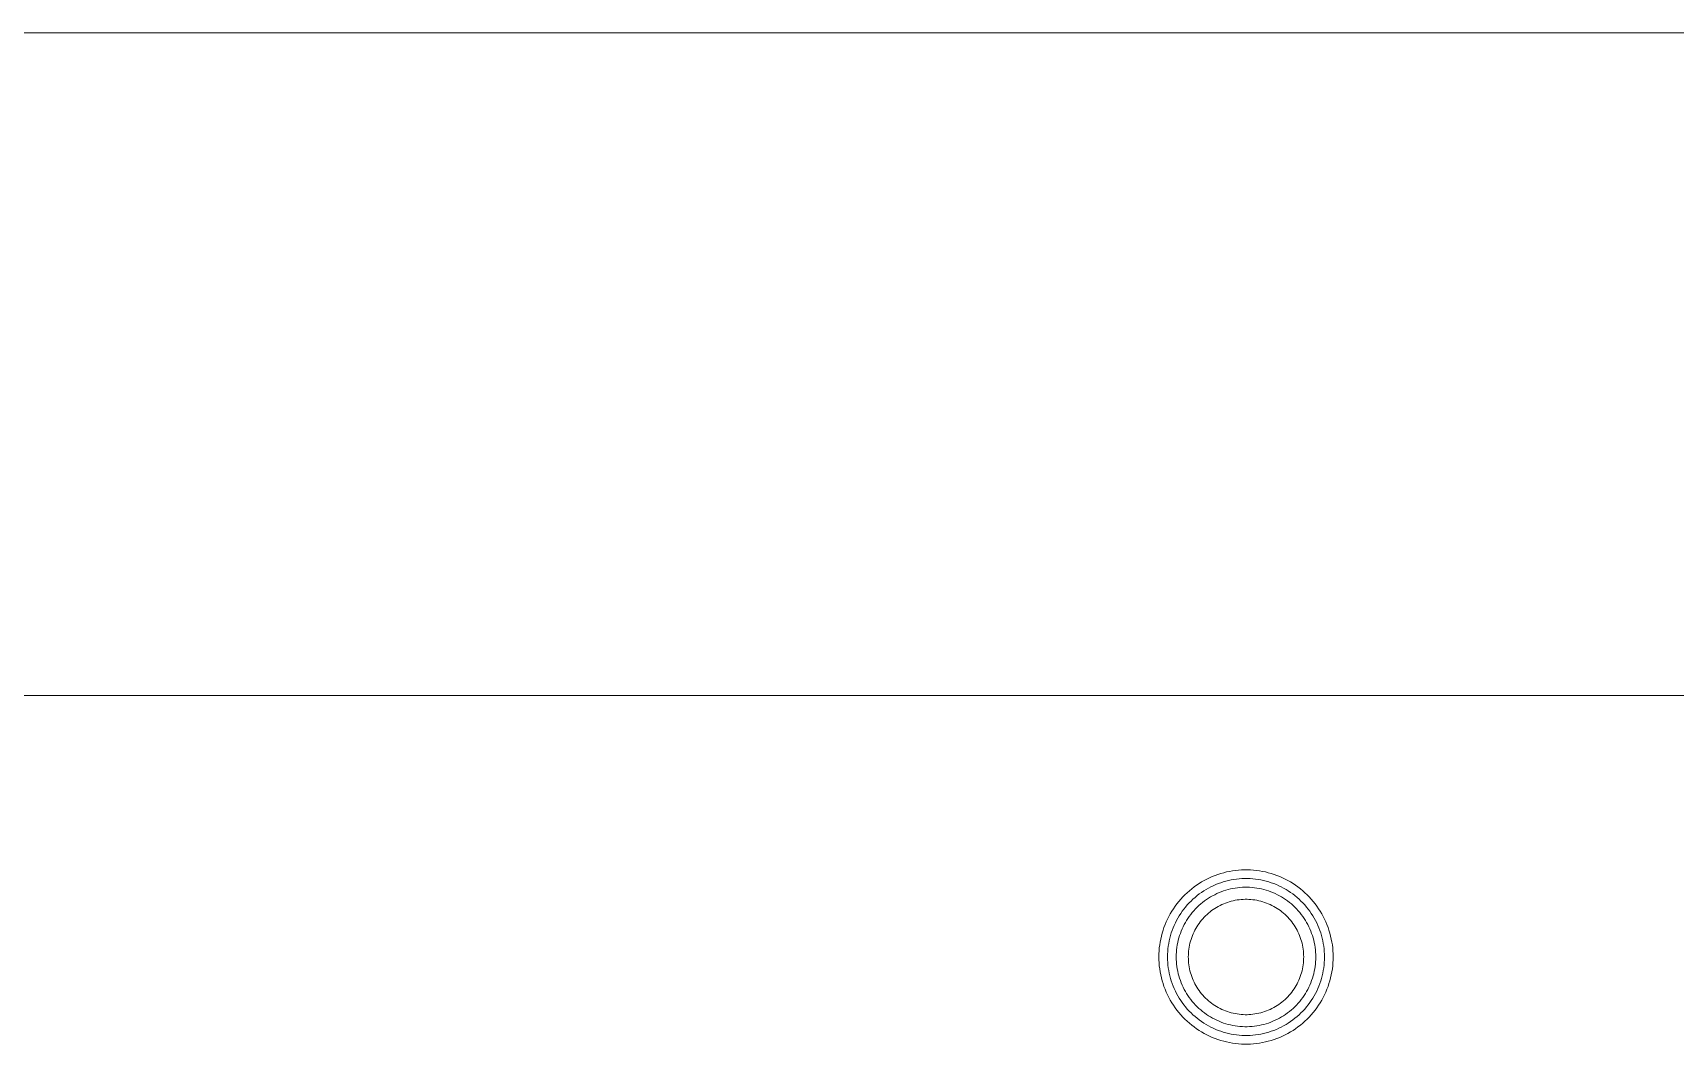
# Model space of a CAD drawing. Header units: inches. Extents: x -11 to 189, y -7 to 133.
# Drawn here: x 164.946 to 168.656, y 111.147 to 113.431 of the extents above; entities that cross this region are included whole.
import ezdxf

# ---------------------------------------------------------------- set-up
doc = ezdxf.new("R2010")
doc.units = ezdxf.units.IN
doc.layers.add('ZANO_R', color=7, linetype='Continuous', lineweight=0)

msp = doc.modelspace()

# ---------------------------------------------------------------- linework, layer by layer
at = {"layer": 'ZANO_R'}
for p, q in [((172.50389, 113.43057), (155.08591, 113.43057)), ((172.60751, 111.93451), (155.28468, 111.93451)), ((167.6491, 111.53727), (167.65579, 111.53844)), ((167.65579, 111.53844), (167.66252, 111.53937)), ((167.66252, 111.53937), (167.66928, 111.54008)), ((167.66928, 111.54008), (167.67606, 111.54055)), ((167.67606, 111.54055), (167.68285, 111.54078)), ((167.68285, 111.54078), (167.68965, 111.54078)), ((167.68965, 111.54078), (167.69644, 111.54055)), ((167.69644, 111.54055), (167.70322, 111.54008)), ((167.70322, 111.54008), (167.70998, 111.53937)), ((167.70998, 111.53937), (167.71671, 111.53844)), ((167.71671, 111.53844), (167.7234, 111.53727)), ((167.56351, 111.49786), (167.5689, 111.50201)), ((167.5689, 111.50201), (167.57443, 111.50596)), ((167.57443, 111.50596), (167.58008, 111.50973)), ((167.58008, 111.50973), (167.58587, 111.51329)), ((167.58587, 111.51329), (167.59177, 111.51666)), ((167.59177, 111.51666), (167.59779, 111.51981)), ((167.59779, 111.51981), (167.60391, 111.52276)), ((167.60122, 111.49939), (167.60664, 111.50223)), ((167.60391, 111.52276), (167.61013, 111.5255)), ((167.60664, 111.50223), (167.61215, 111.50488)), ((167.61013, 111.5255), (167.61644, 111.52802)), ((167.61215, 111.50488), (167.61775, 111.50734)), ((167.61644, 111.52802), (167.62284, 111.53032)), ((167.61775, 111.50734), (167.62343, 111.50961)), ((167.62284, 111.53032), (167.62931, 111.53239)), ((167.62343, 111.50961), (167.62918, 111.51168)), ((167.62918, 111.51168), (167.635, 111.51355)), ((167.62931, 111.53239), (167.63585, 111.53425)), ((167.635, 111.51355), (167.64089, 111.51522)), ((167.63585, 111.53425), (167.64245, 111.53587)), ((167.64089, 111.51522), (167.64683, 111.51668)), ((167.64245, 111.53587), (167.6491, 111.53727)), ((167.64683, 111.51668), (167.65281, 111.51794)), ((167.65281, 111.51794), (167.65884, 111.51899)), ((167.65884, 111.51899), (167.66489, 111.51983)), ((167.66489, 111.51983), (167.67098, 111.52047)), ((167.67098, 111.52047), (167.67708, 111.52089)), ((167.6781, 111.50123), (167.67267, 111.50085)), ((167.67708, 111.52089), (167.68319, 111.5211)), ((167.68353, 111.50142), (167.6781, 111.50123)), ((167.68319, 111.5211), (167.68931, 111.5211)), ((167.68897, 111.50142), (167.68353, 111.50142)), ((167.6944, 111.50123), (167.68897, 111.50142)), ((167.68931, 111.5211), (167.69542, 111.52089)), ((167.69982, 111.50085), (167.6944, 111.50123)), ((167.69542, 111.52089), (167.70152, 111.52047)), ((167.70152, 111.52047), (167.7076, 111.51983)), ((167.7076, 111.51983), (167.71366, 111.51899)), ((167.71366, 111.51899), (167.71969, 111.51794)), ((167.71969, 111.51794), (167.72567, 111.51668)), ((167.7234, 111.53727), (167.73005, 111.53587)), ((167.72567, 111.51668), (167.73161, 111.51522)), ((167.73005, 111.53587), (167.73665, 111.53425)), ((167.73161, 111.51522), (167.73749, 111.51355)), ((167.73665, 111.53425), (167.74319, 111.53239)), ((167.73749, 111.51355), (167.74332, 111.51168)), ((167.74319, 111.53239), (167.74966, 111.53032)), ((167.74332, 111.51168), (167.74907, 111.50961)), ((167.74907, 111.50961), (167.75475, 111.50734)), ((167.74966, 111.53032), (167.75605, 111.52802)), ((167.75475, 111.50734), (167.76035, 111.50488)), ((167.75605, 111.52802), (167.76236, 111.5255)), ((167.76035, 111.50488), (167.76586, 111.50223)), ((167.76236, 111.5255), (167.76859, 111.52276)), ((167.76586, 111.50223), (167.77128, 111.49939)), ((167.76859, 111.52276), (167.77471, 111.51981)), ((167.77471, 111.51981), (167.78072, 111.51666)), ((167.78072, 111.51666), (167.78663, 111.51329)), ((167.78663, 111.51329), (167.79241, 111.50973)), ((167.79241, 111.50973), (167.79807, 111.50596)), ((167.79807, 111.50596), (167.8036, 111.50201)), ((167.8036, 111.50201), (167.80898, 111.49786)), ((167.5262, 111.45856), (167.53025, 111.46402)), ((167.53025, 111.46402), (167.53449, 111.46933)), ((167.53449, 111.46933), (167.5389, 111.4745)), ((167.5389, 111.4745), (167.5435, 111.4795)), ((167.5435, 111.4795), (167.54826, 111.48435)), ((167.54826, 111.48435), (167.55319, 111.48903)), ((167.55319, 111.48903), (167.55828, 111.49354)), ((167.55364, 111.46144), (167.55777, 111.46595)), ((167.55777, 111.46595), (167.56206, 111.47031)), ((167.55828, 111.49354), (167.56351, 111.49786)), ((167.56206, 111.47031), (167.5665, 111.47452)), ((167.5665, 111.47452), (167.57107, 111.47858)), ((167.57107, 111.47858), (167.57579, 111.48247)), ((167.57579, 111.48247), (167.58064, 111.4862)), ((167.58064, 111.4862), (167.58561, 111.48976)), ((167.58806, 111.46708), (167.58387, 111.46362)), ((167.58561, 111.48976), (167.5907, 111.49315)), ((167.59237, 111.4704), (167.58806, 111.46708)), ((167.5907, 111.49315), (167.59591, 111.49636)), ((167.59679, 111.47356), (167.59237, 111.4704)), ((167.59591, 111.49636), (167.60122, 111.49939)), ((167.60132, 111.47657), (167.59679, 111.47356)), ((167.60594, 111.47943), (167.60132, 111.47657)), ((167.61067, 111.48212), (167.60594, 111.47943)), ((167.61548, 111.48464), (167.61067, 111.48212)), ((167.62038, 111.487), (167.61548, 111.48464)), ((167.62536, 111.48919), (167.62038, 111.487)), ((167.63041, 111.49121), (167.62536, 111.48919)), ((167.63552, 111.49305), (167.63041, 111.49121)), ((167.63175, 111.46231), (167.63587, 111.46412)), ((167.6407, 111.49471), (167.63552, 111.49305)), ((167.63587, 111.46412), (167.64005, 111.46579)), ((167.64005, 111.46579), (167.64428, 111.46731)), ((167.64593, 111.49619), (167.6407, 111.49471)), ((167.64428, 111.46731), (167.64856, 111.46868)), ((167.65121, 111.49749), (167.64593, 111.49619)), ((167.64856, 111.46868), (167.65289, 111.46991)), ((167.65653, 111.49861), (167.65121, 111.49749)), ((167.65289, 111.46991), (167.65726, 111.47099)), ((167.66188, 111.49954), (167.65653, 111.49861)), ((167.65726, 111.47099), (167.66166, 111.47191)), ((167.66166, 111.47191), (167.66609, 111.47269)), ((167.66727, 111.50029), (167.66188, 111.49954)), ((167.66609, 111.47269), (167.67054, 111.4733)), ((167.67267, 111.50085), (167.66727, 111.50029)), ((167.67054, 111.4733), (167.67502, 111.47377)), ((167.67502, 111.47377), (167.6795, 111.47408)), ((167.6795, 111.47408), (167.684, 111.47424)), ((167.684, 111.47424), (167.6885, 111.47424)), ((167.6885, 111.47424), (167.69299, 111.47408)), ((167.69299, 111.47408), (167.69748, 111.47377)), ((167.69748, 111.47377), (167.70195, 111.4733)), ((167.70523, 111.50029), (167.69982, 111.50085)), ((167.70195, 111.4733), (167.70641, 111.47269)), ((167.71062, 111.49954), (167.70523, 111.50029)), ((167.70641, 111.47269), (167.71084, 111.47191)), ((167.71597, 111.49861), (167.71062, 111.49954)), ((167.71084, 111.47191), (167.71524, 111.47099)), ((167.71524, 111.47099), (167.71961, 111.46991)), ((167.72129, 111.49749), (167.71597, 111.49861)), ((167.71961, 111.46991), (167.72394, 111.46868)), ((167.72657, 111.49619), (167.72129, 111.49749)), ((167.72394, 111.46868), (167.72822, 111.46731)), ((167.7318, 111.49471), (167.72657, 111.49619)), ((167.72822, 111.46731), (167.73245, 111.46579)), ((167.73698, 111.49305), (167.7318, 111.49471)), ((167.73245, 111.46579), (167.73663, 111.46412)), ((167.73663, 111.46412), (167.74075, 111.46231)), ((167.74209, 111.49121), (167.73698, 111.49305)), ((167.74714, 111.48919), (167.74209, 111.49121)), ((167.75212, 111.487), (167.74714, 111.48919)), ((167.75702, 111.48464), (167.75212, 111.487)), ((167.76183, 111.48212), (167.75702, 111.48464)), ((167.76655, 111.47943), (167.76183, 111.48212)), ((167.77118, 111.47657), (167.76655, 111.47943)), ((167.77571, 111.47356), (167.77118, 111.47657)), ((167.77128, 111.49939), (167.77659, 111.49636)), ((167.78013, 111.4704), (167.77571, 111.47356)), ((167.77659, 111.49636), (167.7818, 111.49315)), ((167.78444, 111.46708), (167.78013, 111.4704)), ((167.7818, 111.49315), (167.78689, 111.48976)), ((167.78863, 111.46362), (167.78444, 111.46708)), ((167.78689, 111.48976), (167.79186, 111.4862)), ((167.79186, 111.4862), (167.79671, 111.48247)), ((167.79671, 111.48247), (167.80142, 111.47858)), ((167.80142, 111.47858), (167.806, 111.47452)), ((167.806, 111.47452), (167.81044, 111.47031)), ((167.80898, 111.49786), (167.81422, 111.49354)), ((167.81044, 111.47031), (167.81473, 111.46595)), ((167.81422, 111.49354), (167.81931, 111.48903)), ((167.81473, 111.46595), (167.81886, 111.46144)), ((167.81931, 111.48903), (167.82424, 111.48435)), ((167.82424, 111.48435), (167.829, 111.4795)), ((167.829, 111.4795), (167.83359, 111.4745)), ((167.83359, 111.4745), (167.83801, 111.46933)), ((167.83801, 111.46933), (167.84225, 111.46402)), ((167.84225, 111.46402), (167.8463, 111.45856)), ((167.50605, 111.4232), (167.50889, 111.42937)), ((167.50889, 111.42937), (167.51195, 111.43544)), ((167.51195, 111.43544), (167.51521, 111.4414)), ((167.51521, 111.4414), (167.51867, 111.44725)), ((167.51867, 111.44725), (167.52234, 111.45297)), ((167.52234, 111.45297), (167.5262, 111.45856)), ((167.52938, 111.42629), (167.53231, 111.43166)), ((167.53231, 111.43166), (167.53543, 111.43692)), ((167.53543, 111.43692), (167.53873, 111.44207)), ((167.53873, 111.44207), (167.5422, 111.4471)), ((167.5422, 111.4471), (167.54585, 111.45201)), ((167.54585, 111.45201), (167.54966, 111.45679)), ((167.54966, 111.45679), (167.55364, 111.46144)), ((167.55512, 111.43117), (167.55219, 111.42659)), ((167.55821, 111.43564), (167.55512, 111.43117)), ((167.56145, 111.44001), (167.55821, 111.43564)), ((167.56484, 111.44426), (167.56145, 111.44001)), ((167.56837, 111.44839), (167.56484, 111.44426)), ((167.57205, 111.45239), (167.56837, 111.44839)), ((167.57586, 111.45627), (167.57205, 111.45239)), ((167.5798, 111.46001), (167.57586, 111.45627)), ((167.58387, 111.46362), (167.5798, 111.46001)), ((167.58299, 111.42343), (167.5858, 111.42694)), ((167.5858, 111.42694), (167.58872, 111.43036)), ((167.58872, 111.43036), (167.59176, 111.43368)), ((167.59176, 111.43368), (167.59491, 111.43688)), ((167.59491, 111.43688), (167.59818, 111.43998)), ((167.59818, 111.43998), (167.60154, 111.44296)), ((167.60154, 111.44296), (167.60501, 111.44583)), ((167.60501, 111.44583), (167.60858, 111.44857)), ((167.60858, 111.44857), (167.61223, 111.45119)), ((167.61223, 111.45119), (167.61598, 111.45368)), ((167.61598, 111.45368), (167.61981, 111.45604)), ((167.61981, 111.45604), (167.62372, 111.45827)), ((167.62372, 111.45827), (167.6277, 111.46036)), ((167.6277, 111.46036), (167.63175, 111.46231)), ((167.74075, 111.46231), (167.7448, 111.46036)), ((167.7448, 111.46036), (167.74878, 111.45827)), ((167.74878, 111.45827), (167.75269, 111.45604)), ((167.75269, 111.45604), (167.75652, 111.45368)), ((167.75652, 111.45368), (167.76027, 111.45119)), ((167.76027, 111.45119), (167.76392, 111.44857)), ((167.76392, 111.44857), (167.76749, 111.44583)), ((167.76749, 111.44583), (167.77095, 111.44296)), ((167.77095, 111.44296), (167.77432, 111.43998)), ((167.77432, 111.43998), (167.77758, 111.43688)), ((167.77758, 111.43688), (167.78074, 111.43368)), ((167.78074, 111.43368), (167.78378, 111.43036)), ((167.78378, 111.43036), (167.7867, 111.42694)), ((167.7867, 111.42694), (167.78951, 111.42343)), ((167.7927, 111.46001), (167.78863, 111.46362)), ((167.79664, 111.45627), (167.7927, 111.46001)), ((167.80045, 111.45239), (167.79664, 111.45627)), ((167.80412, 111.44839), (167.80045, 111.45239)), ((167.80766, 111.44426), (167.80412, 111.44839)), ((167.81105, 111.44001), (167.80766, 111.44426)), ((167.81429, 111.43564), (167.81105, 111.44001)), ((167.81738, 111.43117), (167.81429, 111.43564)), ((167.82031, 111.42659), (167.81738, 111.43117)), ((167.81886, 111.46144), (167.82284, 111.45679)), ((167.82284, 111.45679), (167.82665, 111.45201)), ((167.82665, 111.45201), (167.83029, 111.4471)), ((167.83029, 111.4471), (167.83377, 111.44207)), ((167.83377, 111.44207), (167.83707, 111.43692)), ((167.83707, 111.43692), (167.84019, 111.43166)), ((167.84019, 111.43166), (167.84312, 111.42629)), ((167.8463, 111.45856), (167.85016, 111.45297)), ((167.85016, 111.45297), (167.85382, 111.44725)), ((167.85382, 111.44725), (167.85729, 111.4414)), ((167.85729, 111.4414), (167.86055, 111.43544)), ((167.86055, 111.43544), (167.86361, 111.42937)), ((167.86361, 111.42937), (167.86645, 111.4232)), ((167.49361, 111.38444), (167.49512, 111.39107)), ((167.49512, 111.39107), (167.49686, 111.39764)), ((167.49686, 111.39764), (167.49882, 111.40414)), ((167.49882, 111.40414), (167.50101, 111.41058)), ((167.50101, 111.41058), (167.50342, 111.41693)), ((167.50342, 111.41693), (167.50605, 111.4232)), ((167.51423, 111.38636), (167.5158, 111.39227)), ((167.5158, 111.39227), (167.51757, 111.39812)), ((167.51757, 111.39812), (167.51954, 111.40391)), ((167.51954, 111.40391), (167.52171, 111.40963)), ((167.52171, 111.40963), (167.52407, 111.41527)), ((167.52407, 111.41527), (167.52663, 111.42083)), ((167.52663, 111.42083), (167.52938, 111.42629)), ((167.53631, 111.39211), (167.53474, 111.3869)), ((167.53806, 111.39725), (167.53631, 111.39211)), ((167.53999, 111.40234), (167.53806, 111.39725)), ((167.54209, 111.40735), (167.53999, 111.40234)), ((167.54436, 111.41229), (167.54209, 111.40735)), ((167.54681, 111.41714), (167.54436, 111.41229)), ((167.54942, 111.42191), (167.54681, 111.41714)), ((167.55219, 111.42659), (167.54942, 111.42191)), ((167.56364, 111.38805), (167.56524, 111.39226)), ((167.56524, 111.39226), (167.56698, 111.39641)), ((167.56698, 111.39641), (167.56886, 111.40049)), ((167.56886, 111.40049), (167.57088, 111.40451)), ((167.57088, 111.40451), (167.57304, 111.40846)), ((167.57304, 111.40846), (167.57533, 111.41233)), ((167.57533, 111.41233), (167.57776, 111.41611)), ((167.57776, 111.41611), (167.58031, 111.41982)), ((167.58031, 111.41982), (167.58299, 111.42343)), ((167.78951, 111.42343), (167.79219, 111.41982)), ((167.79219, 111.41982), (167.79474, 111.41611)), ((167.79474, 111.41611), (167.79717, 111.41233)), ((167.79717, 111.41233), (167.79946, 111.40846)), ((167.79946, 111.40846), (167.80162, 111.40451)), ((167.80162, 111.40451), (167.80364, 111.40049)), ((167.80364, 111.40049), (167.80552, 111.39641)), ((167.80552, 111.39641), (167.80726, 111.39226)), ((167.80726, 111.39226), (167.80886, 111.38805)), ((167.82308, 111.42191), (167.82031, 111.42659)), ((167.82569, 111.41714), (167.82308, 111.42191)), ((167.82813, 111.41229), (167.82569, 111.41714)), ((167.83041, 111.40735), (167.82813, 111.41229)), ((167.83251, 111.40234), (167.83041, 111.40735)), ((167.83444, 111.39725), (167.83251, 111.40234)), ((167.83619, 111.39211), (167.83444, 111.39725)), ((167.83776, 111.3869), (167.83619, 111.39211)), ((167.84312, 111.42629), (167.84587, 111.42083)), ((167.84587, 111.42083), (167.84843, 111.41527)), ((167.84843, 111.41527), (167.85079, 111.40963)), ((167.85079, 111.40963), (167.85296, 111.40391)), ((167.85296, 111.40391), (167.85493, 111.39812)), ((167.85493, 111.39812), (167.8567, 111.39227)), ((167.8567, 111.39227), (167.85827, 111.38636)), ((167.86645, 111.4232), (167.86908, 111.41693)), ((167.86908, 111.41693), (167.87148, 111.41058)), ((167.87148, 111.41058), (167.87367, 111.40414)), ((167.87367, 111.40414), (167.87564, 111.39764)), ((167.87564, 111.39764), (167.87738, 111.39107)), ((167.87738, 111.39107), (167.87889, 111.38444)), ((167.48952, 111.35075), (167.48987, 111.35754)), ((167.48987, 111.35754), (167.49045, 111.36431)), ((167.49045, 111.36431), (167.49127, 111.37106)), ((167.49127, 111.37106), (167.49232, 111.37777)), ((167.49232, 111.37777), (167.49361, 111.38444)), ((167.50919, 111.35007), (167.50951, 111.35618)), ((167.50951, 111.35618), (167.51003, 111.36228)), ((167.51003, 111.36228), (167.51077, 111.36835)), ((167.51077, 111.36835), (167.51172, 111.37439)), ((167.51172, 111.37439), (167.51287, 111.3804)), ((167.51287, 111.3804), (167.51423, 111.38636)), ((167.52914, 111.35482), (167.52886, 111.34939)), ((167.52961, 111.36024), (167.52914, 111.35482)), ((167.53027, 111.36564), (167.52961, 111.36024)), ((167.53111, 111.37101), (167.53027, 111.36564)), ((167.53214, 111.37635), (167.53111, 111.37101)), ((167.53334, 111.38165), (167.53214, 111.37635)), ((167.53474, 111.3869), (167.53334, 111.38165)), ((167.55603, 111.34846), (167.55626, 111.35295)), ((167.55626, 111.35295), (167.55665, 111.35743)), ((167.55665, 111.35743), (167.55719, 111.36189)), ((167.55719, 111.36189), (167.55789, 111.36634)), ((167.55789, 111.36634), (167.55874, 111.37076)), ((167.55874, 111.37076), (167.55974, 111.37514)), ((167.55974, 111.37514), (167.56089, 111.37949)), ((167.56089, 111.37949), (167.56219, 111.38379)), ((167.56219, 111.38379), (167.56364, 111.38805)), ((167.80886, 111.38805), (167.81031, 111.38379)), ((167.81031, 111.38379), (167.81161, 111.37949)), ((167.81161, 111.37949), (167.81276, 111.37514)), ((167.81276, 111.37514), (167.81376, 111.37076)), ((167.81376, 111.37076), (167.81461, 111.36634)), ((167.81461, 111.36634), (167.8153, 111.36189)), ((167.8153, 111.36189), (167.81585, 111.35743)), ((167.81585, 111.35743), (167.81623, 111.35295)), ((167.81623, 111.35295), (167.81647, 111.34846)), ((167.83915, 111.38165), (167.83776, 111.3869)), ((167.84036, 111.37635), (167.83915, 111.38165)), ((167.84139, 111.37101), (167.84036, 111.37635)), ((167.84223, 111.36564), (167.84139, 111.37101)), ((167.84289, 111.36024), (167.84223, 111.36564)), ((167.84335, 111.35482), (167.84289, 111.36024)), ((167.84364, 111.34939), (167.84335, 111.35482)), ((167.85827, 111.38636), (167.85963, 111.3804)), ((167.85963, 111.3804), (167.86078, 111.37439)), ((167.86078, 111.37439), (167.86173, 111.36835)), ((167.86173, 111.36835), (167.86247, 111.36228)), ((167.86247, 111.36228), (167.86299, 111.35618)), ((167.86299, 111.35618), (167.86331, 111.35007)), ((167.87889, 111.38444), (167.88017, 111.37777)), ((167.88017, 111.37777), (167.88123, 111.37106)), ((167.88123, 111.37106), (167.88204, 111.36431)), ((167.88204, 111.36431), (167.88263, 111.35754)), ((167.88263, 111.35754), (167.88298, 111.35075)), ((167.4894, 111.34396), (167.48952, 111.35075)), ((167.48952, 111.33716), (167.4894, 111.34396)), ((167.48987, 111.33038), (167.48952, 111.33716)), ((167.49045, 111.32361), (167.48987, 111.33038)), ((167.49127, 111.31686), (167.49045, 111.32361)), ((167.49232, 111.31015), (167.49127, 111.31686)), ((167.50908, 111.34396), (167.50919, 111.35007)), ((167.50919, 111.33784), (167.50908, 111.34396)), ((167.50951, 111.33174), (167.50919, 111.33784)), ((167.51003, 111.32564), (167.50951, 111.33174)), ((167.51077, 111.31957), (167.51003, 111.32564)), ((167.51172, 111.31353), (167.51077, 111.31957)), ((167.52886, 111.34939), (167.52877, 111.34396)), ((167.52877, 111.34396), (167.52886, 111.33852)), ((167.52886, 111.33852), (167.52914, 111.33309)), ((167.52914, 111.33309), (167.52961, 111.32768)), ((167.52961, 111.32768), (167.53027, 111.32228)), ((167.53027, 111.32228), (167.53111, 111.31691)), ((167.53111, 111.31691), (167.53214, 111.31157)), ((167.55595, 111.34396), (167.55603, 111.34846)), ((167.55603, 111.33946), (167.55595, 111.34396)), ((167.55626, 111.33497), (167.55603, 111.33946)), ((167.55665, 111.33049), (167.55626, 111.33497)), ((167.55719, 111.32602), (167.55665, 111.33049)), ((167.55789, 111.32158), (167.55719, 111.32602)), ((167.55874, 111.31716), (167.55789, 111.32158)), ((167.55974, 111.31278), (167.55874, 111.31716)), ((167.81376, 111.31716), (167.81276, 111.31278)), ((167.81461, 111.32158), (167.81376, 111.31716)), ((167.8153, 111.32602), (167.81461, 111.32158)), ((167.81585, 111.33049), (167.8153, 111.32602)), ((167.81623, 111.33497), (167.81585, 111.33049)), ((167.81647, 111.33946), (167.81623, 111.33497)), ((167.81647, 111.34846), (167.81654, 111.34396)), ((167.81654, 111.34396), (167.81647, 111.33946)), ((167.84036, 111.31157), (167.84139, 111.31691)), ((167.84139, 111.31691), (167.84223, 111.32228)), ((167.84223, 111.32228), (167.84289, 111.32768)), ((167.84289, 111.32768), (167.84335, 111.33309)), ((167.84335, 111.33309), (167.84364, 111.33852)), ((167.84373, 111.34396), (167.84364, 111.34939)), ((167.84364, 111.33852), (167.84373, 111.34396)), ((167.86173, 111.31957), (167.86078, 111.31353)), ((167.86247, 111.32564), (167.86173, 111.31957)), ((167.86299, 111.33174), (167.86247, 111.32564)), ((167.86331, 111.33784), (167.86299, 111.33174)), ((167.86331, 111.35007), (167.86341, 111.34396)), ((167.86341, 111.34396), (167.86331, 111.33784)), ((167.88123, 111.31686), (167.88017, 111.31015)), ((167.88204, 111.32361), (167.88123, 111.31686)), ((167.88263, 111.33038), (167.88204, 111.32361)), ((167.88298, 111.33716), (167.88263, 111.33038)), ((167.88298, 111.35075), (167.8831, 111.34396)), ((167.8831, 111.34396), (167.88298, 111.33716)), ((167.49361, 111.30348), (167.49232, 111.31015)), ((167.49512, 111.29685), (167.49361, 111.30348)), ((167.49686, 111.29028), (167.49512, 111.29685)), ((167.49882, 111.28378), (167.49686, 111.29028)), ((167.50101, 111.27734), (167.49882, 111.28378)), ((167.51287, 111.30752), (167.51172, 111.31353)), ((167.51423, 111.30156), (167.51287, 111.30752)), ((167.5158, 111.29565), (167.51423, 111.30156)), ((167.51757, 111.28979), (167.5158, 111.29565)), ((167.51954, 111.284), (167.51757, 111.28979)), ((167.52171, 111.27829), (167.51954, 111.284)), ((167.53214, 111.31157), (167.53334, 111.30627)), ((167.53334, 111.30627), (167.53474, 111.30102)), ((167.53474, 111.30102), (167.53631, 111.29581)), ((167.53631, 111.29581), (167.53806, 111.29067)), ((167.53806, 111.29067), (167.53999, 111.28558)), ((167.53999, 111.28558), (167.54209, 111.28057)), ((167.54209, 111.28057), (167.54436, 111.27563)), ((167.56089, 111.30843), (167.55974, 111.31278)), ((167.56219, 111.30412), (167.56089, 111.30843)), ((167.56364, 111.29987), (167.56219, 111.30412)), ((167.56524, 111.29566), (167.56364, 111.29987)), ((167.56698, 111.29151), (167.56524, 111.29566)), ((167.56886, 111.28743), (167.56698, 111.29151)), ((167.57088, 111.28341), (167.56886, 111.28743)), ((167.57304, 111.27946), (167.57088, 111.28341)), ((167.57533, 111.27559), (167.57304, 111.27946)), ((167.79946, 111.27946), (167.79717, 111.27559)), ((167.80162, 111.28341), (167.79946, 111.27946)), ((167.80364, 111.28743), (167.80162, 111.28341)), ((167.80552, 111.29151), (167.80364, 111.28743)), ((167.80726, 111.29566), (167.80552, 111.29151)), ((167.80886, 111.29987), (167.80726, 111.29566)), ((167.81031, 111.30412), (167.80886, 111.29987)), ((167.81161, 111.30843), (167.81031, 111.30412)), ((167.81276, 111.31278), (167.81161, 111.30843)), ((167.82813, 111.27563), (167.83041, 111.28057)), ((167.83041, 111.28057), (167.83251, 111.28558)), ((167.83251, 111.28558), (167.83444, 111.29067)), ((167.83444, 111.29067), (167.83619, 111.29581)), ((167.83619, 111.29581), (167.83776, 111.30102)), ((167.83776, 111.30102), (167.83915, 111.30627)), ((167.83915, 111.30627), (167.84036, 111.31157)), ((167.85296, 111.284), (167.85079, 111.27829)), ((167.85493, 111.28979), (167.85296, 111.284)), ((167.8567, 111.29565), (167.85493, 111.28979)), ((167.85827, 111.30156), (167.8567, 111.29565)), ((167.85963, 111.30752), (167.85827, 111.30156)), ((167.86078, 111.31353), (167.85963, 111.30752)), ((167.87367, 111.28378), (167.87148, 111.27734)), ((167.87564, 111.29028), (167.87367, 111.28378)), ((167.87738, 111.29685), (167.87564, 111.29028)), ((167.87889, 111.30348), (167.87738, 111.29685)), ((167.88017, 111.31015), (167.87889, 111.30348)), ((167.50342, 111.27099), (167.50101, 111.27734)), ((167.50605, 111.26472), (167.50342, 111.27099)), ((167.50889, 111.25855), (167.50605, 111.26472)), ((167.51195, 111.25248), (167.50889, 111.25855)), ((167.51521, 111.24652), (167.51195, 111.25248)), ((167.51867, 111.24067), (167.51521, 111.24652)), ((167.52407, 111.27265), (167.52171, 111.27829)), ((167.52663, 111.26709), (167.52407, 111.27265)), ((167.52938, 111.26163), (167.52663, 111.26709)), ((167.53231, 111.25626), (167.52938, 111.26163)), ((167.53543, 111.251), (167.53231, 111.25626)), ((167.53873, 111.24585), (167.53543, 111.251)), ((167.5422, 111.24082), (167.53873, 111.24585)), ((167.54436, 111.27563), (167.54681, 111.27077)), ((167.54681, 111.27077), (167.54942, 111.26601)), ((167.54942, 111.26601), (167.55219, 111.26133)), ((167.55219, 111.26133), (167.55512, 111.25675)), ((167.55512, 111.25675), (167.55821, 111.25228)), ((167.55821, 111.25228), (167.56145, 111.24791)), ((167.56145, 111.24791), (167.56484, 111.24366)), ((167.56484, 111.24366), (167.56837, 111.23953)), ((167.57776, 111.27181), (167.57533, 111.27559)), ((167.58031, 111.2681), (167.57776, 111.27181)), ((167.58299, 111.26449), (167.58031, 111.2681)), ((167.5858, 111.26098), (167.58299, 111.26449)), ((167.58872, 111.25756), (167.5858, 111.26098)), ((167.59176, 111.25424), (167.58872, 111.25756)), ((167.59491, 111.25103), (167.59176, 111.25424)), ((167.59818, 111.24794), (167.59491, 111.25103)), ((167.60154, 111.24496), (167.59818, 111.24794)), ((167.60501, 111.24209), (167.60154, 111.24496)), ((167.60858, 111.23935), (167.60501, 111.24209)), ((167.76749, 111.24209), (167.76392, 111.23935)), ((167.77095, 111.24496), (167.76749, 111.24209)), ((167.77432, 111.24794), (167.77095, 111.24496)), ((167.77758, 111.25103), (167.77432, 111.24794)), ((167.78074, 111.25424), (167.77758, 111.25103)), ((167.78378, 111.25756), (167.78074, 111.25424)), ((167.7867, 111.26098), (167.78378, 111.25756)), ((167.78951, 111.26449), (167.7867, 111.26098)), ((167.79219, 111.2681), (167.78951, 111.26449)), ((167.79474, 111.27181), (167.79219, 111.2681)), ((167.79717, 111.27559), (167.79474, 111.27181)), ((167.80412, 111.23953), (167.80766, 111.24366)), ((167.80766, 111.24366), (167.81105, 111.24791)), ((167.81105, 111.24791), (167.81429, 111.25228)), ((167.81429, 111.25228), (167.81738, 111.25675)), ((167.81738, 111.25675), (167.82031, 111.26133)), ((167.82031, 111.26133), (167.82308, 111.26601)), ((167.82308, 111.26601), (167.82569, 111.27077)), ((167.82569, 111.27077), (167.82813, 111.27563)), ((167.83377, 111.24585), (167.83029, 111.24082)), ((167.83707, 111.251), (167.83377, 111.24585)), ((167.84019, 111.25626), (167.83707, 111.251)), ((167.84312, 111.26163), (167.84019, 111.25626)), ((167.84587, 111.26709), (167.84312, 111.26163)), ((167.84843, 111.27265), (167.84587, 111.26709)), ((167.85079, 111.27829), (167.84843, 111.27265)), ((167.85729, 111.24652), (167.85382, 111.24067)), ((167.86055, 111.25248), (167.85729, 111.24652)), ((167.86361, 111.25855), (167.86055, 111.25248)), ((167.86645, 111.26472), (167.86361, 111.25855)), ((167.86908, 111.27099), (167.86645, 111.26472)), ((167.87148, 111.27734), (167.86908, 111.27099)), ((167.52234, 111.23495), (167.51867, 111.24067)), ((167.5262, 111.22936), (167.52234, 111.23495)), ((167.53025, 111.2239), (167.5262, 111.22936)), ((167.53449, 111.21859), (167.53025, 111.2239)), ((167.5389, 111.21342), (167.53449, 111.21859)), ((167.5435, 111.20842), (167.5389, 111.21342)), ((167.54585, 111.23591), (167.5422, 111.24082)), ((167.54826, 111.20357), (167.5435, 111.20842)), ((167.54966, 111.23112), (167.54585, 111.23591)), ((167.55364, 111.22648), (167.54966, 111.23112)), ((167.55777, 111.22197), (167.55364, 111.22648)), ((167.56206, 111.21761), (167.55777, 111.22197)), ((167.5665, 111.2134), (167.56206, 111.21761)), ((167.57107, 111.20934), (167.5665, 111.2134)), ((167.56837, 111.23953), (167.57205, 111.23552)), ((167.57579, 111.20545), (167.57107, 111.20934)), ((167.57205, 111.23552), (167.57586, 111.23165)), ((167.58064, 111.20172), (167.57579, 111.20545)), ((167.57586, 111.23165), (167.5798, 111.2279)), ((167.5798, 111.2279), (167.58387, 111.2243)), ((167.58387, 111.2243), (167.58806, 111.22084)), ((167.58806, 111.22084), (167.59237, 111.21752)), ((167.59237, 111.21752), (167.59679, 111.21436)), ((167.59679, 111.21436), (167.60132, 111.21135)), ((167.60132, 111.21135), (167.60594, 111.20849)), ((167.60594, 111.20849), (167.61067, 111.2058)), ((167.61223, 111.23673), (167.60858, 111.23935)), ((167.61067, 111.2058), (167.61548, 111.20328)), ((167.61598, 111.23424), (167.61223, 111.23673)), ((167.61981, 111.23188), (167.61598, 111.23424)), ((167.62372, 111.22965), (167.61981, 111.23188)), ((167.6277, 111.22756), (167.62372, 111.22965)), ((167.63175, 111.22561), (167.6277, 111.22756)), ((167.63587, 111.2238), (167.63175, 111.22561)), ((167.64005, 111.22213), (167.63587, 111.2238)), ((167.64428, 111.22061), (167.64005, 111.22213)), ((167.64856, 111.21923), (167.64428, 111.22061)), ((167.65289, 111.21801), (167.64856, 111.21923)), ((167.65726, 111.21693), (167.65289, 111.21801)), ((167.66166, 111.21601), (167.65726, 111.21693)), ((167.66609, 111.21523), (167.66166, 111.21601)), ((167.67054, 111.21461), (167.66609, 111.21523)), ((167.67502, 111.21415), (167.67054, 111.21461)), ((167.6795, 111.21384), (167.67502, 111.21415)), ((167.684, 111.21368), (167.6795, 111.21384)), ((167.6885, 111.21368), (167.684, 111.21368)), ((167.69299, 111.21384), (167.6885, 111.21368)), ((167.69748, 111.21415), (167.69299, 111.21384)), ((167.70195, 111.21461), (167.69748, 111.21415)), ((167.70641, 111.21523), (167.70195, 111.21461)), ((167.71084, 111.21601), (167.70641, 111.21523)), ((167.71524, 111.21693), (167.71084, 111.21601)), ((167.71961, 111.21801), (167.71524, 111.21693)), ((167.72394, 111.21923), (167.71961, 111.21801)), ((167.72822, 111.22061), (167.72394, 111.21923)), ((167.73245, 111.22213), (167.72822, 111.22061)), ((167.73663, 111.2238), (167.73245, 111.22213)), ((167.74075, 111.22561), (167.73663, 111.2238)), ((167.7448, 111.22756), (167.74075, 111.22561)), ((167.74878, 111.22965), (167.7448, 111.22756)), ((167.75269, 111.23188), (167.74878, 111.22965)), ((167.75652, 111.23424), (167.75269, 111.23188)), ((167.76027, 111.23673), (167.75652, 111.23424)), ((167.75702, 111.20328), (167.76183, 111.2058)), ((167.76392, 111.23935), (167.76027, 111.23673)), ((167.76183, 111.2058), (167.76655, 111.20849)), ((167.76655, 111.20849), (167.77118, 111.21135)), ((167.77118, 111.21135), (167.77571, 111.21436)), ((167.77571, 111.21436), (167.78013, 111.21752)), ((167.78013, 111.21752), (167.78444, 111.22084)), ((167.78444, 111.22084), (167.78863, 111.2243)), ((167.78863, 111.2243), (167.7927, 111.2279)), ((167.79671, 111.20545), (167.79186, 111.20172)), ((167.7927, 111.2279), (167.79664, 111.23165)), ((167.79664, 111.23165), (167.80045, 111.23552)), ((167.80142, 111.20934), (167.79671, 111.20545)), ((167.80045, 111.23552), (167.80412, 111.23953)), ((167.806, 111.2134), (167.80142, 111.20934)), ((167.81044, 111.21761), (167.806, 111.2134)), ((167.81473, 111.22197), (167.81044, 111.21761)), ((167.81886, 111.22648), (167.81473, 111.22197)), ((167.82284, 111.23112), (167.81886, 111.22648)), ((167.82665, 111.23591), (167.82284, 111.23112)), ((167.829, 111.20842), (167.82424, 111.20357)), ((167.83029, 111.24082), (167.82665, 111.23591)), ((167.83359, 111.21342), (167.829, 111.20842)), ((167.83801, 111.21859), (167.83359, 111.21342)), ((167.84225, 111.2239), (167.83801, 111.21859)), ((167.8463, 111.22936), (167.84225, 111.2239)), ((167.85016, 111.23495), (167.8463, 111.22936)), ((167.85382, 111.24067), (167.85016, 111.23495)), ((167.55319, 111.19889), (167.54826, 111.20357)), ((167.55828, 111.19438), (167.55319, 111.19889)), ((167.56351, 111.19006), (167.55828, 111.19438)), ((167.5689, 111.18591), (167.56351, 111.19006)), ((167.57443, 111.18195), (167.5689, 111.18591)), ((167.58008, 111.17819), (167.57443, 111.18195)), ((167.58587, 111.17463), (167.58008, 111.17819)), ((167.58561, 111.19816), (167.58064, 111.20172)), ((167.5907, 111.19477), (167.58561, 111.19816)), ((167.59177, 111.17126), (167.58587, 111.17463)), ((167.59591, 111.19156), (167.5907, 111.19477)), ((167.59779, 111.1681), (167.59177, 111.17126)), ((167.60122, 111.18853), (167.59591, 111.19156)), ((167.60391, 111.16516), (167.59779, 111.1681)), ((167.60664, 111.18569), (167.60122, 111.18853)), ((167.61215, 111.18304), (167.60664, 111.18569)), ((167.61775, 111.18057), (167.61215, 111.18304)), ((167.61548, 111.20328), (167.62038, 111.20092)), ((167.62343, 111.17831), (167.61775, 111.18057)), ((167.62038, 111.20092), (167.62536, 111.19873)), ((167.62918, 111.17624), (167.62343, 111.17831)), ((167.62536, 111.19873), (167.63041, 111.19671)), ((167.635, 111.17437), (167.62918, 111.17624)), ((167.63041, 111.19671), (167.63552, 111.19487)), ((167.64089, 111.1727), (167.635, 111.17437)), ((167.63552, 111.19487), (167.6407, 111.19321)), ((167.6407, 111.19321), (167.64593, 111.19173)), ((167.64683, 111.17124), (167.64089, 111.1727)), ((167.64593, 111.19173), (167.65121, 111.19043)), ((167.65281, 111.16998), (167.64683, 111.17124)), ((167.65121, 111.19043), (167.65653, 111.18931)), ((167.65884, 111.16893), (167.65281, 111.16998)), ((167.65653, 111.18931), (167.66188, 111.18838)), ((167.66489, 111.16809), (167.65884, 111.16893)), ((167.66188, 111.18838), (167.66727, 111.18763)), ((167.67098, 111.16745), (167.66489, 111.16809)), ((167.66727, 111.18763), (167.67267, 111.18707)), ((167.67708, 111.16703), (167.67098, 111.16745)), ((167.67267, 111.18707), (167.6781, 111.18669)), ((167.6781, 111.18669), (167.68353, 111.1865)), ((167.68353, 111.1865), (167.68897, 111.1865)), ((167.68897, 111.1865), (167.6944, 111.18669)), ((167.6944, 111.18669), (167.69982, 111.18707)), ((167.70152, 111.16745), (167.69542, 111.16703)), ((167.69982, 111.18707), (167.70523, 111.18763)), ((167.7076, 111.16809), (167.70152, 111.16745)), ((167.70523, 111.18763), (167.71062, 111.18838)), ((167.71366, 111.16893), (167.7076, 111.16809)), ((167.71062, 111.18838), (167.71597, 111.18931)), ((167.71969, 111.16998), (167.71366, 111.16893)), ((167.71597, 111.18931), (167.72129, 111.19043)), ((167.72567, 111.17124), (167.71969, 111.16998)), ((167.72129, 111.19043), (167.72657, 111.19173)), ((167.73161, 111.1727), (167.72567, 111.17124)), ((167.72657, 111.19173), (167.7318, 111.19321)), ((167.73749, 111.17437), (167.73161, 111.1727)), ((167.7318, 111.19321), (167.73698, 111.19487)), ((167.73698, 111.19487), (167.74209, 111.19671)), ((167.74332, 111.17624), (167.73749, 111.17437)), ((167.74209, 111.19671), (167.74714, 111.19873)), ((167.74907, 111.17831), (167.74332, 111.17624)), ((167.74714, 111.19873), (167.75212, 111.20092)), ((167.75475, 111.18057), (167.74907, 111.17831)), ((167.75212, 111.20092), (167.75702, 111.20328)), ((167.76035, 111.18304), (167.75475, 111.18057)), ((167.76586, 111.18569), (167.76035, 111.18304)), ((167.77128, 111.18853), (167.76586, 111.18569)), ((167.77471, 111.1681), (167.76859, 111.16516)), ((167.77659, 111.19156), (167.77128, 111.18853)), ((167.78072, 111.17126), (167.77471, 111.1681)), ((167.7818, 111.19477), (167.77659, 111.19156)), ((167.78663, 111.17463), (167.78072, 111.17126)), ((167.78689, 111.19816), (167.7818, 111.19477)), ((167.79241, 111.17819), (167.78663, 111.17463)), ((167.79186, 111.20172), (167.78689, 111.19816)), ((167.79807, 111.18195), (167.79241, 111.17819)), ((167.8036, 111.18591), (167.79807, 111.18195)), ((167.80898, 111.19006), (167.8036, 111.18591)), ((167.81422, 111.19438), (167.80898, 111.19006)), ((167.81931, 111.19889), (167.81422, 111.19438)), ((167.82424, 111.20357), (167.81931, 111.19889)), ((167.61013, 111.16242), (167.60391, 111.16516)), ((167.61644, 111.1599), (167.61013, 111.16242)), ((167.62284, 111.1576), (167.61644, 111.1599)), ((167.62931, 111.15552), (167.62284, 111.1576)), ((167.63585, 111.15367), (167.62931, 111.15552)), ((167.64245, 111.15204), (167.63585, 111.15367)), ((167.6491, 111.15065), (167.64245, 111.15204)), ((167.65579, 111.14948), (167.6491, 111.15065)), ((167.66252, 111.14854), (167.65579, 111.14948)), ((167.66928, 111.14784), (167.66252, 111.14854)), ((167.67606, 111.14737), (167.66928, 111.14784)), ((167.68285, 111.14714), (167.67606, 111.14737)), ((167.68319, 111.16682), (167.67708, 111.16703)), ((167.68965, 111.14714), (167.68285, 111.14714)), ((167.68931, 111.16682), (167.68319, 111.16682)), ((167.69542, 111.16703), (167.68931, 111.16682)), ((167.69644, 111.14737), (167.68965, 111.14714)), ((167.70322, 111.14784), (167.69644, 111.14737)), ((167.70998, 111.14854), (167.70322, 111.14784)), ((167.71671, 111.14948), (167.70998, 111.14854)), ((167.7234, 111.15065), (167.71671, 111.14948)), ((167.73005, 111.15204), (167.7234, 111.15065)), ((167.73665, 111.15367), (167.73005, 111.15204)), ((167.74319, 111.15552), (167.73665, 111.15367)), ((167.74966, 111.1576), (167.74319, 111.15552)), ((167.75605, 111.1599), (167.74966, 111.1576)), ((167.76236, 111.16242), (167.75605, 111.1599)), ((167.76859, 111.16516), (167.76236, 111.16242))]:
    msp.add_line(p, q, dxfattribs=at)

doc.saveas('drawing.dxf')
